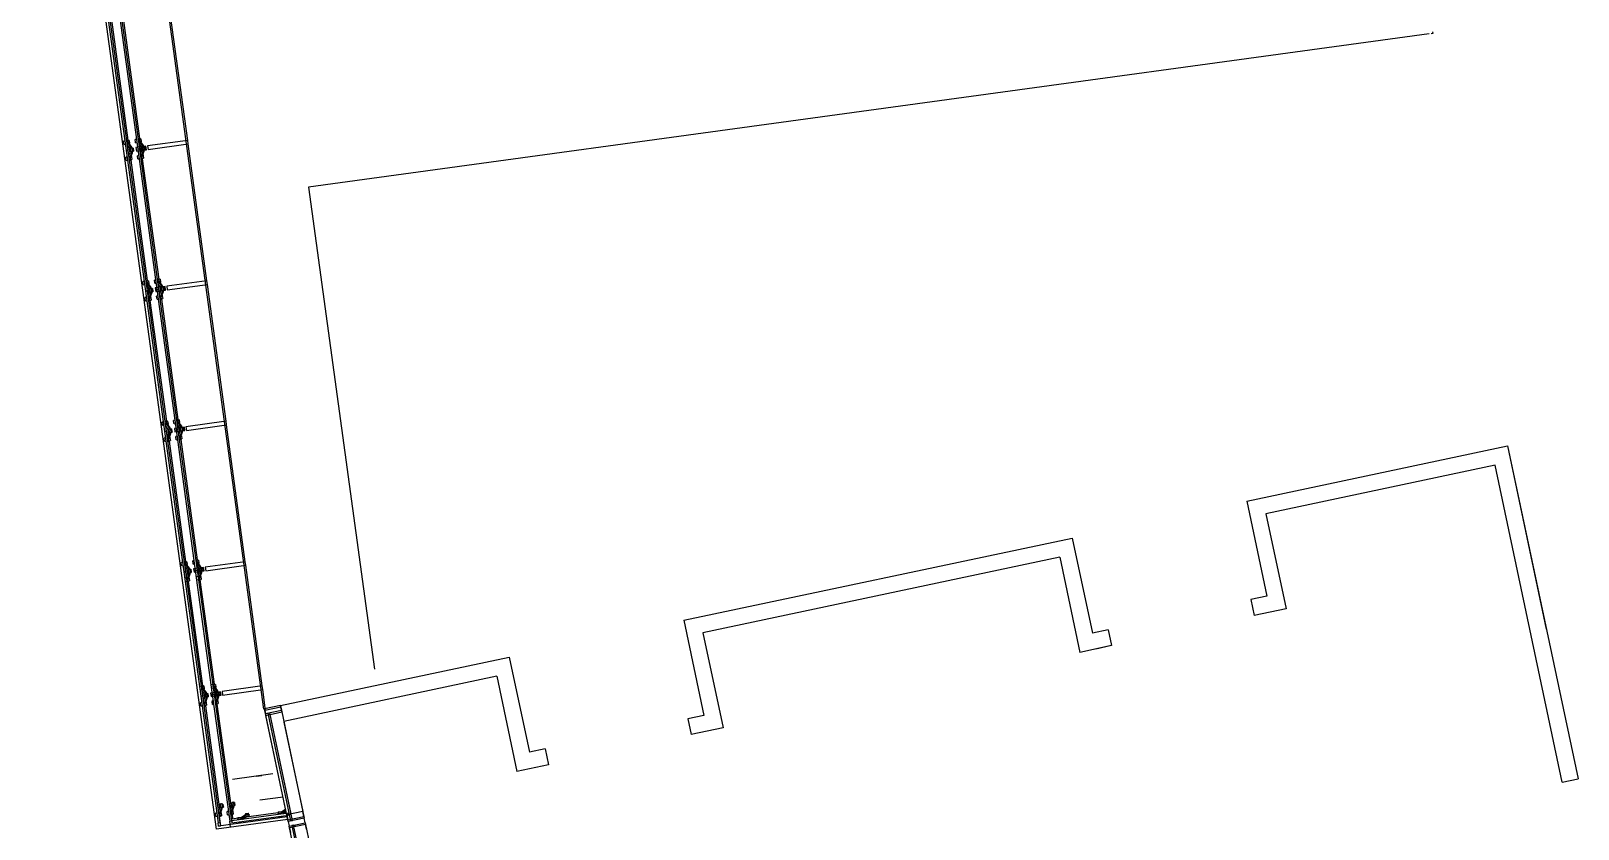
# Model space of a CAD drawing. Header units: millimetres. Extents: x 11680833 to 11851339, y -6212777 to -6078411.
# Drawn here: x 11680833 to 11699922, y -6111495 to -6101641 of the extents above; entities that cross this region are included whole.
import ezdxf

# ---------------------------------------------------------------- set-up
doc = ezdxf.new("R2010")
doc.units = ezdxf.units.MM
doc.header["$LTSCALE"] = 10
for name, color, linetype in [('A—\\M+5C3C5\\M+5B4B0', 135, 'Continuous'), ('A—\\M+5C7BD\\M+5CCE5', 7, 'Continuous'), ('E-RF-2F$0$A-GLAZ', 6, 'Continuous'), ('E2-RI-2F$0$A-GLAZ', 6, 'Continuous'), ('E2-RI-2F$0$A-GLAZ-CWMG', 3, 'Continuous')]:
    doc.layers.add(name, color=color, linetype=linetype)

msp = doc.modelspace()

# ---------------------------------------------------------------- linework, layer by layer
at = {"layer": 'A—\\M+5C3C5\\M+5B4B0'}
for p, q in [((11683122, -6111495), (11680833, -6094751)), ((11682767, -6102993), (11682536, -6101302)), ((11681771, -6101385), (11682008, -6103119)), ((11682033, -6103115), (11681796, -6101382)), ((11681827, -6101503), (11682030, -6102989)), ((11681913, -6101365), (11682150, -6103099)), ((11682176, -6103096), (11681939, -6101362)), ((11681970, -6101484), (11682173, -6102970)), ((11682210, -6103091), (11682167, -6103032)), ((11682033, -6103115), (11682008, -6103119)), ((11682008, -6103119), (11682033, -6103115)), ((11682008, -6103119), (11682245, -6104853)), ((11682270, -6104849), (11682033, -6103115)), ((11682042, -6103076), (11682052, -6103151)), ((11682176, -6103096), (11682150, -6103099)), ((11682150, -6103099), (11682176, -6103096)), ((11682150, -6103099), (11682387, -6104833)), ((11682413, -6104830), (11682176, -6103096)), ((11682185, -6103056), (11682195, -6103131)), ((11682207, -6103218), (11682410, -6104704)), ((11683004, -6104727), (11682773, -6103036)), ((11682064, -6103237), (11682267, -6104723)), ((11682270, -6104849), (11682245, -6104853)), ((11682245, -6104853), (11682482, -6106586)), ((11682507, -6106583), (11682270, -6104849)), ((11682279, -6104810), (11682289, -6104885)), ((11682413, -6104830), (11682387, -6104833)), ((11682387, -6104833), (11682413, -6104830)), ((11682387, -6104833), (11682624, -6106567)), ((11682650, -6106564), (11682413, -6104830)), ((11682422, -6104790), (11682432, -6104865)), ((11683241, -6106460), (11683010, -6104770)), ((11682301, -6104971), (11682504, -6106457)), ((11682444, -6104952), (11682647, -6106438)), ((11682507, -6106583), (11682482, -6106586)), ((11682482, -6106586), (11682507, -6106583)), ((11682482, -6106586), (11682719, -6108320)), ((11682744, -6108317), (11682507, -6106583)), ((11682516, -6106544), (11682526, -6106618)), ((11682650, -6106564), (11682624, -6106567)), ((11682624, -6106567), (11682650, -6106564)), ((11682624, -6106567), (11682861, -6108301)), ((11682887, -6108297), (11682650, -6106564)), ((11682659, -6106524), (11682669, -6106599)), ((11683478, -6108194), (11683247, -6106504)), ((11682538, -6106705), (11682741, -6108191)), ((11682681, -6106685), (11682884, -6108172)), ((11682744, -6108317), (11682719, -6108320)), ((11682719, -6108320), (11682744, -6108317)), ((11682719, -6108320), (11682928, -6109854)), ((11682954, -6109851), (11682744, -6108317)), ((11682753, -6108278), (11682763, -6108352)), ((11682887, -6108297), (11682861, -6108301)), ((11682861, -6108301), (11682887, -6108297)), ((11682861, -6108301), (11683071, -6109835)), ((11683096, -6109832), (11682887, -6108297)), ((11682896, -6108258), (11682906, -6108333)), ((11683688, -6109728), (11683484, -6108238)), ((11682775, -6108439), (11682951, -6109725)), ((11682918, -6108419), (11683094, -6109706)), ((11682928, -6109854), (11682954, -6109851)), ((11682954, -6109851), (11682928, -6109854)), ((11682928, -6109854), (11683142, -6111417)), ((11683167, -6111413), (11682954, -6109851)), ((11682963, -6109812), (11682973, -6109886)), ((11683071, -6109835), (11683096, -6109832)), ((11683096, -6109832), (11683071, -6109835)), ((11683071, -6109835), (11683285, -6111397)), ((11683310, -6111394), (11683096, -6109832)), ((11683106, -6109792), (11683116, -6109867)), ((11683729, -6110030), (11683694, -6109772)), ((11682985, -6109973), (11683160, -6111250)), ((11683128, -6109953), (11683302, -6111231)), ((11684007, -6111401), (11683715, -6110011)), ((11683986, -6111301), (11683732, -6110091)), ((11683757, -6110064), (11684037, -6111394)), ((11683786, -6110079), (11683761, -6110084)), ((11683761, -6110084), (11684020, -6111314)), ((11684062, -6111389), (11683782, -6110059)), ((11684045, -6111309), (11683786, -6110079)), ((11683911, -6109970), (11684203, -6111359)), ((11683954, -6110176), (11684186, -6111279)), ((11684002, -6111375), (11683122, -6111495)), ((11683142, -6111417), (11683167, -6111413)), ((11683148, -6111461), (11683142, -6111417)), ((11683996, -6111345), (11683148, -6111461)), ((11683157, -6111339), (11683173, -6111457)), ((11683285, -6111397), (11683310, -6111394)), ((11683295, -6111471), (11683285, -6111397)), ((11684007, -6111298), (11683310, -6111394)), ((11683310, -6111394), (11683313, -6111419)), ((11683313, -6111419), (11684010, -6111324)), ((11683314, -6111317), (11683321, -6111367)), ((11683321, -6111367), (11683386, -6111358)), ((11683487, -6111344), (11683884, -6111290)), ((11683979, -6111264), (11683940, -6111292)), ((11683943, -6111307), (11683982, -6111278)), ((11683976, -6111252), (11683965, -6111254)), ((11683976, -6111252), (11683965, -6111254)), ((11683975, -6111252), (11683976, -6111256)), ((11683975, -6111252), (11683976, -6111256)), ((11684186, -6111279), (11683990, -6111321)), ((11683990, -6111321), (11684003, -6111379)), ((11684003, -6111379), (11684199, -6111338)), ((11684010, -6111324), (11684007, -6111298)), ((11684020, -6111314), (11684045, -6111309)), ((11684037, -6111394), (11684062, -6111389)), ((11684199, -6111338), (11684186, -6111279)), ((11684215, -6111418), (11684566, -6113084)), ((11683148, -6111461), (11683173, -6111457)), ((11684370, -6113125), (11684020, -6111459)), ((11684022, -6111473), (11684024, -6111478)), ((11684022, -6111473), (11684024, -6111478)), ((11684219, -6111437), (11684024, -6111478)), ((11684024, -6111478), (11684036, -6111537)), ((11684074, -6111448), (11684050, -6111453)), ((11684050, -6111453), (11684400, -6113119)), ((11684425, -6113114), (11684074, -6111448)), ((11684097, -6111462), (11684082, -6111464)), ((11684097, -6111462), (11684082, -6111464)), ((11684232, -6111495), (11684219, -6111437))]:
    msp.add_line(p, q, dxfattribs=at)
at = {"layer": 'A—\\M+5C3C5\\M+5B4B0', "extrusion": (0, 0, -1)}
for p, q in [((11683715, -6110011), (11683727, -6110070)), ((11683915, -6109991), (11683719, -6110032)), ((11683719, -6110032), (11683732, -6110091)), ((11683727, -6110070), (11683923, -6110029)), ((11683732, -6110091), (11683927, -6110049)), ((11683923, -6110029), (11683911, -6109970)), ((11683927, -6110049), (11683915, -6109991)), ((11684203, -6111359), (11684007, -6111401)), ((11684007, -6111401), (11684020, -6111459)), ((11684020, -6111459), (11684215, -6111418)), ((11684215, -6111418), (11684203, -6111359))]:
    msp.add_line(p, q, dxfattribs=at)
at = {"layer": 'A—\\M+5C3C5\\M+5B4B0', "color": 8}
for p, q in [((11683816, -6110815, 0), (11683321, -6110882, 0)), ((11683618, -6110842, 0), (11683683, -6110833, 0)), ((11683944, -6111100, 0), (11683659, -6111139, 0))]:
    msp.add_line(p, q, dxfattribs=at)
at = {"layer": 'A—\\M+5C7BD\\M+5CCE5'}
for p, q in [((11695833, -6107446), (11699052, -6106765)), ((11699052, -6106765), (11699922, -6110874)), ((11698898, -6107002), (11696070, -6107601)), ((11699726, -6110915), (11698898, -6107002)), ((11695833, -6107446), (11696081, -6108620)), ((11696070, -6107601), (11696319, -6108775)), ((11688887, -6108917), (11693681, -6107902)), ((11693681, -6107902), (11693929, -6109076)), ((11693681, -6107902), (11693929, -6109076)), ((11693526, -6108139), (11689124, -6109071)), ((11693526, -6108139), (11693775, -6109313)), ((11696081, -6108620), (11695886, -6108662)), ((11695886, -6108662), (11695927, -6108857)), ((11688887, -6108917), (11689135, -6110091)), ((11696319, -6108775), (11695927, -6108857)), ((11689124, -6109071), (11689373, -6110245)), ((11694125, -6109035), (11693929, -6109076)), ((11694125, -6109035), (11694166, -6109230)), ((11694166, -6109230), (11693775, -6109313)), ((11694166, -6109230), (11693971, -6109272)), ((11683911, -6109970), (11686735, -6109372)), ((11686735, -6109372), (11686983, -6110546)), ((11686580, -6109609), (11683952, -6110166)), ((11686580, -6109609), (11686829, -6110783)), ((11689135, -6110091), (11688940, -6110132)), ((11688940, -6110132), (11688981, -6110328)), ((11689373, -6110245), (11688981, -6110328)), ((11687179, -6110505), (11686983, -6110546)), ((11687179, -6110505), (11687220, -6110701)), ((11687220, -6110701), (11686829, -6110783)), ((11699726, -6110915), (11699922, -6110874))]:
    msp.add_line(p, q, dxfattribs=at)
at = {"layer": 'E-RF-2F$0$A-GLAZ', "color": 8}
for p, q in [((11682134, -6102980), (11682119, -6102982)), ((11682134, -6102980), (11682119, -6102982)), ((11682124, -6103016), (11682119, -6102982)), ((11682124, -6103016), (11682119, -6102982)), ((11682125, -6103022), (11682124, -6103016)), ((11682125, -6103022), (11682124, -6103016)), ((11682125, -6103022), (11682140, -6103020)), ((11682125, -6103022), (11682140, -6103020)), ((11682174, -6102970), (11682159, -6102972)), ((11682174, -6102970), (11682159, -6102972)), ((11682189, -6102973), (11682159, -6102977)), ((11682189, -6102973), (11682159, -6102977)), ((11682162, -6102997), (11682205, -6103056)), ((11682162, -6102997), (11682205, -6103056)), ((11682165, -6103017), (11682167, -6103016)), ((11682165, -6103017), (11682167, -6103016)), ((11682210, -6103091), (11682167, -6103032)), ((11682174, -6102970), (11682175, -6102977)), ((11682174, -6102970), (11682175, -6102977)), ((11682177, -6102995), (11682175, -6102977)), ((11682177, -6102995), (11682175, -6102977)), ((11682220, -6103054), (11682177, -6102995)), ((11682220, -6103054), (11682177, -6102995)), ((11682189, -6102973), (11682194, -6103007)), ((11682189, -6102973), (11682194, -6103007)), ((11682190, -6103013), (11682195, -6103012)), ((11682190, -6103013), (11682195, -6103012)), ((11682194, -6103007), (11682195, -6103012)), ((11682194, -6103007), (11682195, -6103012)), ((11682161, -6103178), (11682146, -6103181)), ((11682161, -6103178), (11682146, -6103181)), ((11682147, -6103186), (11682146, -6103181)), ((11682147, -6103186), (11682146, -6103181)), ((11682152, -6103220), (11682147, -6103186)), ((11682152, -6103220), (11682147, -6103186)), ((11682152, -6103220), (11682167, -6103218)), ((11682152, -6103220), (11682167, -6103218)), ((11682184, -6103160), (11682210, -6103091)), ((11682184, -6103160), (11682210, -6103091)), ((11682188, -6103175), (11682186, -6103175)), ((11682188, -6103175), (11682186, -6103175)), ((11682215, -6103126), (11682189, -6103195)), ((11682215, -6103126), (11682189, -6103195)), ((11682192, -6103215), (11682222, -6103211)), ((11682192, -6103215), (11682222, -6103211)), ((11682193, -6103220), (11682207, -6103218)), ((11682193, -6103220), (11682207, -6103218)), ((11682204, -6103193), (11682230, -6103124)), ((11682204, -6103193), (11682230, -6103124)), ((11682207, -6103210), (11682204, -6103193)), ((11682207, -6103210), (11682204, -6103193)), ((11682205, -6103056), (11682208, -6103074)), ((11682205, -6103056), (11682208, -6103074)), ((11682222, -6103064), (11682207, -6103066)), ((11682222, -6103064), (11682207, -6103066)), ((11682207, -6103210), (11682207, -6103218)), ((11682207, -6103210), (11682207, -6103218)), ((11682213, -6103109), (11682208, -6103074)), ((11682213, -6103109), (11682208, -6103074)), ((11682213, -6103109), (11682208, -6103074)), ((11682213, -6103109), (11682208, -6103074)), ((11682216, -6103171), (11682212, -6103172)), ((11682216, -6103171), (11682212, -6103172)), ((11682213, -6103109), (11682215, -6103126)), ((11682213, -6103109), (11682215, -6103126)), ((11682214, -6103116), (11682229, -6103114)), ((11682214, -6103116), (11682229, -6103114)), ((11682216, -6103171), (11682217, -6103177)), ((11682216, -6103171), (11682217, -6103177)), ((11682217, -6103177), (11682222, -6103211)), ((11682217, -6103177), (11682222, -6103211)), ((11682223, -6103072), (11682220, -6103054)), ((11682223, -6103072), (11682220, -6103054)), ((11682237, -6103067), (11682222, -6103069)), ((11682237, -6103067), (11682222, -6103069)), ((11682237, -6103067), (11682222, -6103069)), ((11682237, -6103067), (11682222, -6103069)), ((11682223, -6103072), (11682228, -6103107)), ((11682223, -6103072), (11682228, -6103107)), ((11682223, -6103072), (11682228, -6103107)), ((11682223, -6103072), (11682228, -6103107)), ((11682228, -6103109), (11682243, -6103107)), ((11682230, -6103124), (11682228, -6103107)), ((11682228, -6103109), (11682243, -6103107)), ((11682228, -6103109), (11682243, -6103107)), ((11682230, -6103124), (11682228, -6103107)), ((11682228, -6103109), (11682243, -6103107)), ((11682237, -6103067), (11682238, -6103073)), ((11682237, -6103067), (11682242, -6103101)), ((11682237, -6103067), (11682238, -6103073)), ((11682237, -6103067), (11682242, -6103101)), ((11682238, -6103073), (11682243, -6103107)), ((11682238, -6103073), (11682243, -6103107)), ((11682242, -6103101), (11682243, -6103107)), ((11682242, -6103101), (11682243, -6103107)), ((11682371, -6104714), (11682356, -6104716)), ((11682371, -6104714), (11682356, -6104716)), ((11682361, -6104750), (11682356, -6104716)), ((11682361, -6104750), (11682356, -6104716)), ((11682362, -6104756), (11682361, -6104750)), ((11682362, -6104756), (11682361, -6104750)), ((11682411, -6104704), (11682396, -6104706)), ((11682411, -6104704), (11682396, -6104706)), ((11682426, -6104707), (11682396, -6104711)), ((11682426, -6104707), (11682396, -6104711)), ((11682399, -6104731), (11682442, -6104790)), ((11682399, -6104731), (11682442, -6104790)), ((11682402, -6104750), (11682404, -6104750)), ((11682402, -6104750), (11682404, -6104750)), ((11682411, -6104704), (11682412, -6104711)), ((11682411, -6104704), (11682412, -6104711)), ((11682414, -6104729), (11682412, -6104711)), ((11682414, -6104729), (11682412, -6104711)), ((11682457, -6104788), (11682414, -6104729)), ((11682457, -6104788), (11682414, -6104729)), ((11682426, -6104707), (11682431, -6104741)), ((11682426, -6104707), (11682431, -6104741)), ((11682427, -6104747), (11682432, -6104746)), ((11682427, -6104747), (11682432, -6104746)), ((11682431, -6104741), (11682432, -6104746)), ((11682431, -6104741), (11682432, -6104746)), ((11682362, -6104756), (11682377, -6104754)), ((11682362, -6104756), (11682377, -6104754)), ((11682489, -6104797, 0), (11682366, -6104814, 0)), ((11682366, -6104814, 0), (11682372, -6104857, 0)), ((11682372, -6104857, 0), (11682495, -6104841, 0)), ((11682398, -6104912), (11682383, -6104914)), ((11682398, -6104912), (11682383, -6104914)), ((11682384, -6104920), (11682383, -6104914)), ((11682384, -6104920), (11682383, -6104914)), ((11682389, -6104954), (11682384, -6104920)), ((11682389, -6104954), (11682384, -6104920)), ((11682447, -6104825), (11682404, -6104766)), ((11682447, -6104825), (11682404, -6104766)), ((11682421, -6104894), (11682447, -6104825)), ((11682421, -6104894), (11682447, -6104825)), ((11682425, -6104909), (11682423, -6104909)), ((11682425, -6104909), (11682423, -6104909)), ((11682452, -6104860), (11682426, -6104929)), ((11682452, -6104860), (11682426, -6104929)), ((11682429, -6104949), (11682459, -6104944)), ((11682429, -6104949), (11682459, -6104944)), ((11682441, -6104927), (11682467, -6104858)), ((11682441, -6104927), (11682467, -6104858)), ((11682444, -6104944), (11682441, -6104927)), ((11682444, -6104944), (11682441, -6104927)), ((11682442, -6104790), (11682445, -6104807)), ((11682442, -6104790), (11682445, -6104807)), ((11682459, -6104798), (11682444, -6104800)), ((11682459, -6104798), (11682444, -6104800)), ((11682444, -6104944), (11682444, -6104951)), ((11682444, -6104944), (11682444, -6104951)), ((11682450, -6104842), (11682445, -6104807)), ((11682450, -6104842), (11682445, -6104807)), ((11682450, -6104842), (11682445, -6104807)), ((11682450, -6104842), (11682445, -6104807)), ((11682453, -6104905), (11682449, -6104905)), ((11682453, -6104905), (11682449, -6104905)), ((11682450, -6104842), (11682452, -6104860)), ((11682450, -6104842), (11682452, -6104860)), ((11682451, -6104850), (11682466, -6104848)), ((11682451, -6104850), (11682466, -6104848)), ((11682453, -6104905), (11682454, -6104911)), ((11682453, -6104905), (11682454, -6104911)), ((11682454, -6104911), (11682459, -6104944)), ((11682454, -6104911), (11682459, -6104944)), ((11682460, -6104805), (11682457, -6104788)), ((11682460, -6104805), (11682457, -6104788)), ((11682474, -6104801), (11682459, -6104803)), ((11682474, -6104801), (11682459, -6104803)), ((11682474, -6104801), (11682459, -6104803)), ((11682474, -6104801), (11682459, -6104803)), ((11682460, -6104805), (11682465, -6104840)), ((11682460, -6104805), (11682465, -6104840)), ((11682460, -6104805), (11682465, -6104840)), ((11682460, -6104805), (11682465, -6104840)), ((11682467, -6104858), (11682465, -6104840)), ((11682467, -6104858), (11682465, -6104840)), ((11682465, -6104843), (11682480, -6104841)), ((11682465, -6104843), (11682480, -6104841)), ((11682465, -6104843), (11682480, -6104841)), ((11682465, -6104843), (11682480, -6104841)), ((11682474, -6104801), (11682475, -6104807)), ((11682474, -6104801), (11682479, -6104835)), ((11682474, -6104801), (11682475, -6104807)), ((11682474, -6104801), (11682479, -6104835)), ((11682475, -6104807), (11682480, -6104841)), ((11682475, -6104807), (11682480, -6104841)), ((11682479, -6104835), (11682480, -6104841)), ((11682479, -6104835), (11682480, -6104841)), ((11682495, -6104841, 0), (11682489, -6104797, 0)), ((11682389, -6104954), (11682404, -6104952)), ((11682389, -6104954), (11682404, -6104952)), ((11682430, -6104954), (11682444, -6104951)), ((11682430, -6104954), (11682444, -6104951)), ((11682608, -6106448), (11682593, -6106450)), ((11682608, -6106448), (11682593, -6106450)), ((11682598, -6106484), (11682593, -6106450)), ((11682598, -6106484), (11682593, -6106450)), ((11682648, -6106438), (11682633, -6106440)), ((11682648, -6106438), (11682633, -6106440)), ((11682663, -6106441), (11682633, -6106445)), ((11682663, -6106441), (11682633, -6106445)), ((11682636, -6106464), (11682679, -6106524)), ((11682636, -6106464), (11682679, -6106524)), ((11682648, -6106438), (11682649, -6106445)), ((11682648, -6106438), (11682649, -6106445)), ((11682651, -6106462), (11682649, -6106445)), ((11682651, -6106462), (11682649, -6106445)), ((11682694, -6106522), (11682651, -6106462)), ((11682694, -6106522), (11682651, -6106462)), ((11682663, -6106441), (11682668, -6106474)), ((11682663, -6106441), (11682668, -6106474)), ((11682599, -6106490), (11682598, -6106484)), ((11682599, -6106490), (11682598, -6106484)), ((11682599, -6106490), (11682614, -6106488)), ((11682599, -6106490), (11682614, -6106488)), ((11682635, -6106646), (11682620, -6106648)), ((11682635, -6106646), (11682620, -6106648)), ((11682621, -6106654), (11682620, -6106648)), ((11682621, -6106654), (11682620, -6106648)), ((11682626, -6106688), (11682621, -6106654)), ((11682626, -6106688), (11682621, -6106654)), ((11682639, -6106484), (11682641, -6106484)), ((11682639, -6106484), (11682641, -6106484)), ((11682684, -6106559), (11682641, -6106499)), ((11682684, -6106559), (11682641, -6106499)), ((11682658, -6106628), (11682684, -6106559)), ((11682658, -6106628), (11682684, -6106559)), ((11682662, -6106643), (11682660, -6106643)), ((11682662, -6106643), (11682660, -6106643)), ((11682689, -6106594), (11682663, -6106663)), ((11682689, -6106594), (11682663, -6106663)), ((11682664, -6106481), (11682669, -6106480)), ((11682664, -6106481), (11682669, -6106480)), ((11682668, -6106474), (11682669, -6106480)), ((11682668, -6106474), (11682669, -6106480)), ((11682678, -6106661), (11682704, -6106592)), ((11682678, -6106661), (11682704, -6106592)), ((11682681, -6106678), (11682678, -6106661)), ((11682681, -6106678), (11682678, -6106661)), ((11682679, -6106524), (11682682, -6106541)), ((11682679, -6106524), (11682682, -6106541)), ((11682696, -6106532), (11682681, -6106534)), ((11682696, -6106532), (11682681, -6106534)), ((11682687, -6106576), (11682682, -6106541)), ((11682687, -6106576), (11682682, -6106541)), ((11682687, -6106576), (11682682, -6106541)), ((11682687, -6106576), (11682682, -6106541)), ((11682690, -6106639), (11682686, -6106639)), ((11682690, -6106639), (11682686, -6106639)), ((11682687, -6106576), (11682689, -6106594)), ((11682687, -6106576), (11682689, -6106594)), ((11682688, -6106584), (11682703, -6106582)), ((11682688, -6106584), (11682703, -6106582)), ((11682690, -6106639), (11682691, -6106645)), ((11682690, -6106639), (11682691, -6106645)), ((11682691, -6106645), (11682696, -6106678)), ((11682691, -6106645), (11682696, -6106678)), ((11682697, -6106539), (11682694, -6106522)), ((11682697, -6106539), (11682694, -6106522)), ((11682711, -6106535), (11682696, -6106537)), ((11682711, -6106535), (11682696, -6106537)), ((11682711, -6106535), (11682696, -6106537)), ((11682711, -6106535), (11682696, -6106537)), ((11682697, -6106539), (11682702, -6106574)), ((11682697, -6106539), (11682702, -6106574)), ((11682697, -6106539), (11682702, -6106574)), ((11682697, -6106539), (11682702, -6106574)), ((11682704, -6106592), (11682702, -6106574)), ((11682704, -6106592), (11682702, -6106574)), ((11682702, -6106577), (11682717, -6106575)), ((11682702, -6106577), (11682717, -6106575)), ((11682702, -6106577), (11682717, -6106575)), ((11682702, -6106577), (11682717, -6106575)), ((11682711, -6106535), (11682712, -6106541)), ((11682711, -6106535), (11682716, -6106569)), ((11682711, -6106535), (11682712, -6106541)), ((11682711, -6106535), (11682716, -6106569)), ((11682712, -6106541), (11682717, -6106575)), ((11682712, -6106541), (11682717, -6106575)), ((11682716, -6106569), (11682717, -6106575)), ((11682716, -6106569), (11682717, -6106575)), ((11682626, -6106688), (11682641, -6106686)), ((11682626, -6106688), (11682641, -6106686)), ((11682666, -6106682), (11682696, -6106678)), ((11682666, -6106682), (11682696, -6106678)), ((11682667, -6106687), (11682681, -6106685)), ((11682667, -6106687), (11682681, -6106685)), ((11682681, -6106678), (11682681, -6106685)), ((11682681, -6106678), (11682681, -6106685)), ((11682845, -6108182), (11682830, -6108184)), ((11682835, -6108218), (11682830, -6108184)), ((11682885, -6108172), (11682870, -6108174)), ((11682900, -6108174), (11682870, -6108179)), ((11682885, -6108172), (11682886, -6108179)), ((11682888, -6108196), (11682886, -6108179)), ((11682900, -6108174), (11682905, -6108208)), ((11682836, -6108224), (11682835, -6108218)), ((11682836, -6108224), (11682851, -6108222)), ((11682963, -6108265, 0), (11682840, -6108282, 0)), ((11682840, -6108282, 0), (11682846, -6108325, 0)), ((11682846, -6108325, 0), (11682969, -6108308, 0)), ((11682873, -6108198), (11682916, -6108258)), ((11682876, -6108218), (11682878, -6108218)), ((11682921, -6108293), (11682878, -6108233)), ((11682899, -6108376), (11682879, -6108379)), ((11682931, -6108256), (11682888, -6108196)), ((11682895, -6108361), (11682921, -6108293)), ((11682900, -6108397), (11682895, -6108361)), ((11682926, -6108328), (11682900, -6108397)), ((11682901, -6108215), (11682906, -6108214)), ((11682905, -6108208), (11682906, -6108214)), ((11682915, -6108394), (11682941, -6108326)), ((11682916, -6108258), (11682919, -6108275)), ((11682933, -6108266), (11682918, -6108268)), ((11682924, -6108310), (11682919, -6108275)), ((11682924, -6108310), (11682919, -6108275)), ((11682927, -6108373), (11682923, -6108373)), ((11682924, -6108310), (11682926, -6108328)), ((11682925, -6108317), (11682940, -6108315)), ((11682927, -6108373), (11682928, -6108378)), ((11682928, -6108378), (11682933, -6108412)), ((11682934, -6108273), (11682931, -6108256)), ((11682948, -6108269), (11682933, -6108271)), ((11682948, -6108269), (11682933, -6108271)), ((11682934, -6108273), (11682939, -6108308)), ((11682934, -6108273), (11682939, -6108308)), ((11682939, -6108310), (11682954, -6108308)), ((11682941, -6108326), (11682939, -6108308)), ((11682939, -6108310), (11682954, -6108308)), ((11682948, -6108269), (11682949, -6108275)), ((11682948, -6108269), (11682953, -6108303)), ((11682949, -6108275), (11682954, -6108308)), ((11682953, -6108303), (11682954, -6108308)), ((11682969, -6108308, 0), (11682963, -6108265, 0)), ((11682884, -6108419), (11682933, -6108412)), ((11682900, -6108397), (11682903, -6108414)), ((11682904, -6108421), (11682903, -6108414)), ((11682904, -6108421), (11682918, -6108419)), ((11682917, -6108412), (11682915, -6108394)), ((11682917, -6108412), (11682918, -6108419)), ((11683110, -6109709), (11683061, -6109715)), ((11683094, -6109706), (11683079, -6109708)), ((11683080, -6109715), (11683079, -6109708)), ((11683080, -6109715), (11683083, -6109732)), ((11683094, -6109706), (11683095, -6109713)), ((11683098, -6109730), (11683095, -6109713)), ((11683110, -6109709), (11683114, -6109742)), ((11682940, -6109752), (11682983, -6109811)), ((11682988, -6109846), (11682945, -6109787)), ((11682998, -6109809), (11682955, -6109750)), ((11682962, -6109915), (11682988, -6109846)), ((11682993, -6109881), (11682967, -6109950)), ((11682982, -6109948), (11683008, -6109879)), ((11682983, -6109811), (11682986, -6109829)), ((11683000, -6109820), (11682985, -6109822)), ((11682991, -6109864), (11682986, -6109829)), ((11682991, -6109864), (11682986, -6109829)), ((11682991, -6109864), (11682993, -6109881)), ((11682992, -6109871), (11683006, -6109869)), ((11683001, -6109827), (11682998, -6109809)), ((11683015, -6109822), (11683000, -6109824)), ((11683015, -6109822), (11683000, -6109824)), ((11683001, -6109827), (11683005, -6109862)), ((11683001, -6109827), (11683005, -6109862)), ((11683008, -6109879), (11683005, -6109862)), ((11683006, -6109864), (11683021, -6109862)), ((11683006, -6109864), (11683021, -6109862)), ((11683015, -6109822), (11683016, -6109828)), ((11683015, -6109822), (11683020, -6109856)), ((11683016, -6109828), (11683021, -6109862)), ((11683020, -6109856), (11683021, -6109862)), ((11683067, -6109755), (11683087, -6109752)), ((11683083, -6109732), (11683126, -6109792)), ((11683088, -6109767), (11683083, -6109732)), ((11683131, -6109827), (11683088, -6109767)), ((11683141, -6109790), (11683098, -6109730)), ((11683105, -6109896), (11683131, -6109827)), ((11683136, -6109862), (11683110, -6109931)), ((11683111, -6109749), (11683115, -6109748)), ((11683114, -6109742), (11683115, -6109748)), ((11683125, -6109929), (11683151, -6109860)), ((11683126, -6109792), (11683129, -6109809)), ((11683142, -6109800), (11683128, -6109802)), ((11683133, -6109844), (11683129, -6109809)), ((11683133, -6109844), (11683129, -6109809)), ((11683133, -6109844), (11683136, -6109862)), ((11683137, -6109907), (11683133, -6109907)), ((11683134, -6109852), (11683149, -6109850)), ((11683137, -6109907), (11683138, -6109913)), ((11683143, -6109807), (11683141, -6109790)), ((11683158, -6109803), (11683143, -6109805)), ((11683158, -6109803), (11683143, -6109805)), ((11683143, -6109807), (11683148, -6109842)), ((11683143, -6109807), (11683148, -6109842)), ((11683151, -6109860), (11683148, -6109842)), ((11683149, -6109845), (11683163, -6109843)), ((11683149, -6109845), (11683163, -6109843)), ((11683158, -6109803), (11683159, -6109809)), ((11683158, -6109803), (11683163, -6109837)), ((11683159, -6109809), (11683163, -6109843)), ((11683163, -6109837), (11683163, -6109843)), ((11683082, -6109914), (11683067, -6109916)), ((11683068, -6109922), (11683067, -6109916)), ((11683073, -6109956), (11683068, -6109922)), ((11683073, -6109956), (11683087, -6109954)), ((11683109, -6109911), (11683107, -6109911)), ((11683113, -6109950), (11683142, -6109946)), ((11683113, -6109955), (11683128, -6109953)), ((11683127, -6109946), (11683125, -6109929)), ((11683127, -6109946), (11683128, -6109953)), ((11683138, -6109913), (11683142, -6109946)), ((11683291, -6111259), (11683317, -6111191)), ((11683322, -6111226), (11683296, -6111294)), ((11683311, -6111292), (11683337, -6111224)), ((11683329, -6111164), (11683314, -6111166)), ((11683315, -6111173), (11683314, -6111166)), ((11683320, -6111208), (11683315, -6111173)), ((11683320, -6111208), (11683322, -6111226)), ((11683329, -6111164), (11683330, -6111171)), ((11683344, -6111167), (11683330, -6111169)), ((11683330, -6111171), (11683335, -6111206)), ((11683335, -6111208), (11683350, -6111206)), ((11683337, -6111224), (11683335, -6111206)), ((11683344, -6111167), (11683345, -6111173)), ((11683345, -6111173), (11683350, -6111206)), ((11683268, -6111278), (11683254, -6111280)), ((11683254, -6111286), (11683254, -6111280)), ((11683259, -6111320), (11683254, -6111286)), ((11683259, -6111320), (11683274, -6111318)), ((11683295, -6111274), (11683294, -6111275)), ((11683299, -6111314), (11683329, -6111310)), ((11683300, -6111319), (11683315, -6111317)), ((11683314, -6111310), (11683311, -6111292)), ((11683314, -6111310), (11683315, -6111317)), ((11683323, -6111271), (11683319, -6111271)), ((11683323, -6111271), (11683324, -6111276)), ((11683324, -6111276), (11683329, -6111310)), ((11683382, -6111368), (11683389, -6111367)), ((11683382, -6111368), (11683384, -6111383)), ((11683385, -6111353), (11683391, -6111352)), ((11683385, -6111353), (11683389, -6111383)), ((11683389, -6111367), (11683424, -6111363)), ((11683391, -6111352), (11683425, -6111348)), ((11683393, -6111408), (11683395, -6111423)), ((11683400, -6111422), (11683395, -6111423)), ((11683434, -6111417), (11683400, -6111422)), ((11683442, -6111360), (11683424, -6111363)), ((11683425, -6111352), (11683466, -6111322)), ((11683429, -6111377), (11683425, -6111348)), ((11683434, -6111417), (11683432, -6111402)), ((11683501, -6111317), (11683442, -6111360)), ((11683444, -6111375), (11683503, -6111332)), ((11683501, -6111317), (11683466, -6111322)), ((11683484, -6111319), (11683466, -6111322)), ((11683479, -6111305), (11683513, -6111300)), ((11683479, -6111305), (11683485, -6111304)), ((11683479, -6111305), (11683481, -6111320)), ((11683479, -6111305), (11683481, -6111320)), ((11683485, -6111304), (11683519, -6111299)), ((11683519, -6111315), (11683501, -6111317)), ((11683503, -6111332), (11683521, -6111329)), ((11683513, -6111300), (11683519, -6111299)), ((11683521, -6111314), (11683519, -6111299)), ((11683521, -6111314), (11683519, -6111299)), ((11683519, -6111315), (11683526, -6111314)), ((11683519, -6111315), (11683526, -6111314)), ((11683528, -6111328), (11683521, -6111329)), ((11683528, -6111328), (11683521, -6111329)), ((11683528, -6111328), (11683526, -6111314)), ((11683528, -6111328), (11683526, -6111314)), ((11683881, -6111300), (11683888, -6111299)), ((11683881, -6111300), (11683883, -6111315)), ((11683884, -6111285), (11683889, -6111284)), ((11683884, -6111285), (11683888, -6111315)), ((11683888, -6111299), (11683923, -6111295)), ((11683889, -6111284), (11683923, -6111279)), ((11683891, -6111340), (11683893, -6111355)), ((11683899, -6111354), (11683893, -6111355)), ((11683933, -6111349), (11683899, -6111354)), ((11683927, -6111309), (11683923, -6111279)), ((11683940, -6111292), (11683923, -6111295)), ((11683924, -6111284), (11683965, -6111254)), ((11683933, -6111349), (11683931, -6111334))]:
    msp.add_line(p, q, dxfattribs=at)
at = {"layer": 'E-RF-2F$0$A-GLAZ', "color": 8, "extrusion": (0, 0, -1)}
for p, q in [((11682767, -6102993), (11682272, -6103060)), ((11682773, -6103036), (11682767, -6102993)), ((11682252, -6103063, 0), (11682129, -6103080)), ((11682129, -6103080), (11682135, -6103124)), ((11682135, -6103124), (11682258, -6103107, 0)), ((11682258, -6103107, 0), (11682252, -6103063, 0)), ((11682272, -6103060), (11682278, -6103104)), ((11682278, -6103104), (11682773, -6103036)), ((11683004, -6104727), (11682509, -6104794)), ((11683010, -6104770), (11683004, -6104727)), ((11682509, -6104794), (11682515, -6104838)), ((11682515, -6104838), (11683010, -6104770)), ((11683241, -6106460), (11682746, -6106528)), ((11683247, -6106504), (11683241, -6106460)), ((11682726, -6106531, 0), (11682603, -6106548)), ((11682603, -6106548), (11682609, -6106591)), ((11682609, -6106591), (11682732, -6106575, 0)), ((11682732, -6106575, 0), (11682726, -6106531, 0)), ((11682746, -6106528), (11682752, -6106572)), ((11682752, -6106572), (11683247, -6106504)), ((11683478, -6108194), (11682983, -6108262)), ((11682983, -6108262), (11682989, -6108306)), ((11682989, -6108306), (11683484, -6108238)), ((11683484, -6108238), (11683478, -6108194)), ((11683173, -6109799, 0), (11683050, -6109816)), ((11683050, -6109816), (11683056, -6109859)), ((11683056, -6109859), (11683179, -6109842, 0)), ((11683179, -6109842, 0), (11683173, -6109799, 0)), ((11683688, -6109728), (11683192, -6109796)), ((11683192, -6109796), (11683198, -6109840)), ((11683198, -6109840), (11683694, -6109772)), ((11683694, -6109772), (11683688, -6109728))]:
    msp.add_line(p, q, dxfattribs=at)
at = {"layer": 'E2-RI-2F$0$A-GLAZ', "color": 8}
for p, q in [((11683707, -6110013, 0), (11681712, -6095418, 0)), ((11698086, -6101678), (11684259, -6103568)), ((11698086, -6101678), (11684259, -6103568)), ((11698130, -6101672), (11698111, -6101675)), ((11698130, -6101672), (11698111, -6101675)), ((11698127, -6101653), (11698130, -6101672)), ((11698127, -6101653), (11698130, -6101672)), ((11681991, -6103000), (11681977, -6103002)), ((11681991, -6103000), (11681977, -6103002)), ((11681981, -6103036), (11681977, -6103002)), ((11681981, -6103036), (11681977, -6103002)), ((11682031, -6102989), (11682016, -6102991)), ((11682031, -6102989), (11682016, -6102992)), ((11682046, -6102992), (11682017, -6102996)), ((11682046, -6102992), (11682017, -6102996)), ((11682019, -6103016), (11682063, -6103076)), ((11682019, -6103016), (11682063, -6103076)), ((11682031, -6102989), (11682032, -6102997)), ((11682031, -6102989), (11682032, -6102997)), ((11682034, -6103014), (11682032, -6102997)), ((11682034, -6103014), (11682032, -6102997)), ((11682078, -6103074), (11682034, -6103014)), ((11682078, -6103074), (11682034, -6103014)), ((11682046, -6102992), (11682051, -6103026)), ((11682046, -6102992), (11682051, -6103026)), ((11682048, -6103033), (11682052, -6103032)), ((11682048, -6103033), (11682052, -6103032)), ((11682051, -6103026), (11682052, -6103032)), ((11682051, -6103026), (11682052, -6103032)), ((11681982, -6103042), (11681981, -6103036)), ((11681982, -6103042), (11681981, -6103036)), ((11681982, -6103042), (11681997, -6103039)), ((11681982, -6103042), (11681997, -6103040)), ((11682018, -6103198), (11682004, -6103200)), ((11682019, -6103198), (11682004, -6103200)), ((11682004, -6103206), (11682004, -6103200)), ((11682004, -6103206), (11682004, -6103200)), ((11682009, -6103240), (11682004, -6103206)), ((11682009, -6103240), (11682004, -6103206)), ((11682022, -6103036), (11682024, -6103036)), ((11682022, -6103036), (11682024, -6103036)), ((11682068, -6103111), (11682024, -6103051)), ((11682068, -6103111), (11682024, -6103051)), ((11682042, -6103179), (11682068, -6103111)), ((11682042, -6103179), (11682068, -6103111)), ((11682046, -6103194), (11682044, -6103195)), ((11682046, -6103194), (11682044, -6103195)), ((11682072, -6103146), (11682046, -6103214)), ((11682072, -6103146), (11682046, -6103214)), ((11682061, -6103212), (11682087, -6103144)), ((11682061, -6103212), (11682087, -6103144)), ((11682064, -6103230), (11682061, -6103212)), ((11682064, -6103230), (11682061, -6103212)), ((11682063, -6103076), (11682065, -6103093)), ((11682063, -6103076), (11682065, -6103093)), ((11682079, -6103084), (11682064, -6103086)), ((11682079, -6103084), (11682064, -6103086)), ((11682070, -6103128), (11682065, -6103093)), ((11682070, -6103128), (11682065, -6103093)), ((11682070, -6103128), (11682065, -6103093)), ((11682070, -6103128), (11682065, -6103093)), ((11682073, -6103190), (11682069, -6103191)), ((11682074, -6103191), (11682069, -6103191)), ((11682070, -6103128), (11682072, -6103146)), ((11682070, -6103128), (11682072, -6103146)), ((11682071, -6103135), (11682086, -6103133)), ((11682071, -6103135), (11682086, -6103133)), ((11682073, -6103190), (11682074, -6103196)), ((11682074, -6103191), (11682074, -6103196)), ((11682074, -6103196), (11682079, -6103230)), ((11682074, -6103196), (11682079, -6103230)), ((11682080, -6103091), (11682078, -6103074)), ((11682080, -6103091), (11682078, -6103074)), ((11682095, -6103087), (11682080, -6103089)), ((11682095, -6103087), (11682080, -6103089)), ((11682095, -6103087), (11682080, -6103089)), ((11682095, -6103087), (11682080, -6103089)), ((11682080, -6103091), (11682085, -6103126)), ((11682080, -6103091), (11682085, -6103126)), ((11682080, -6103091), (11682085, -6103126)), ((11682080, -6103091), (11682085, -6103126)), ((11682085, -6103128), (11682100, -6103126)), ((11682087, -6103144), (11682085, -6103126)), ((11682085, -6103128), (11682100, -6103126)), ((11682085, -6103128), (11682100, -6103126)), ((11682087, -6103144), (11682085, -6103126)), ((11682085, -6103128), (11682100, -6103126)), ((11682095, -6103087), (11682095, -6103092)), ((11682095, -6103087), (11682099, -6103121)), ((11682095, -6103087), (11682095, -6103093)), ((11682095, -6103087), (11682099, -6103121)), ((11682095, -6103092), (11682100, -6103126)), ((11682095, -6103093), (11682100, -6103126)), ((11682099, -6103121), (11682100, -6103126)), ((11682099, -6103121), (11682100, -6103126)), ((11682009, -6103240), (11682024, -6103238)), ((11682009, -6103240), (11682024, -6103238)), ((11682049, -6103234), (11682079, -6103230)), ((11682049, -6103234), (11682079, -6103230)), ((11682050, -6103239), (11682065, -6103237)), ((11682050, -6103239), (11682065, -6103237)), ((11682064, -6103230), (11682065, -6103237)), ((11682064, -6103230), (11682065, -6103237)), ((11684259, -6103568), (11685072, -6109520)), ((11682228, -6104734), (11682214, -6104736)), ((11682228, -6104734), (11682214, -6104736)), ((11682218, -6104770), (11682214, -6104736)), ((11682218, -6104770), (11682214, -6104736)), ((11682268, -6104723), (11682253, -6104725)), ((11682268, -6104723), (11682253, -6104725)), ((11682283, -6104726), (11682254, -6104730)), ((11682283, -6104726), (11682254, -6104730)), ((11682256, -6104750), (11682300, -6104809)), ((11682256, -6104750), (11682300, -6104809)), ((11682268, -6104723), (11682269, -6104731)), ((11682268, -6104723), (11682269, -6104731)), ((11682271, -6104748), (11682269, -6104731)), ((11682271, -6104748), (11682269, -6104731)), ((11682315, -6104807), (11682271, -6104748)), ((11682315, -6104807), (11682271, -6104748)), ((11682283, -6104726), (11682288, -6104760)), ((11682283, -6104726), (11682288, -6104760)), ((11682219, -6104775), (11682218, -6104770)), ((11682219, -6104775), (11682218, -6104770)), ((11682219, -6104775), (11682234, -6104773)), ((11682219, -6104775), (11682234, -6104773)), ((11682255, -6104932), (11682241, -6104934)), ((11682255, -6104932), (11682241, -6104934)), ((11682241, -6104940), (11682241, -6104934)), ((11682241, -6104940), (11682241, -6104934)), ((11682246, -6104974), (11682241, -6104940)), ((11682246, -6104974), (11682241, -6104940)), ((11682259, -6104770), (11682261, -6104770)), ((11682259, -6104770), (11682261, -6104770)), ((11682305, -6104844), (11682261, -6104785)), ((11682305, -6104844), (11682261, -6104785)), ((11682279, -6104913), (11682305, -6104844)), ((11682279, -6104913), (11682305, -6104844)), ((11682283, -6104928), (11682281, -6104928)), ((11682283, -6104928), (11682281, -6104928)), ((11682309, -6104879), (11682283, -6104948)), ((11682309, -6104879), (11682283, -6104948)), ((11682285, -6104766), (11682289, -6104766)), ((11682285, -6104766), (11682289, -6104766)), ((11682288, -6104760), (11682289, -6104766)), ((11682288, -6104760), (11682289, -6104766)), ((11682298, -6104946), (11682324, -6104877)), ((11682298, -6104946), (11682324, -6104877)), ((11682300, -6104809), (11682302, -6104827)), ((11682300, -6104809), (11682302, -6104827)), ((11682316, -6104818), (11682301, -6104820)), ((11682316, -6104818), (11682301, -6104820)), ((11682307, -6104862), (11682302, -6104827)), ((11682307, -6104862), (11682302, -6104827)), ((11682307, -6104862), (11682302, -6104827)), ((11682307, -6104862), (11682302, -6104827)), ((11682310, -6104924), (11682306, -6104925)), ((11682310, -6104924), (11682306, -6104925)), ((11682307, -6104862), (11682309, -6104879)), ((11682307, -6104862), (11682309, -6104879)), ((11682308, -6104869), (11682323, -6104867)), ((11682308, -6104869), (11682323, -6104867)), ((11682310, -6104924), (11682311, -6104930)), ((11682310, -6104924), (11682311, -6104930)), ((11682311, -6104930), (11682316, -6104964)), ((11682311, -6104930), (11682316, -6104964)), ((11682317, -6104825), (11682315, -6104807)), ((11682317, -6104825), (11682315, -6104807)), ((11682332, -6104821), (11682317, -6104823)), ((11682332, -6104821), (11682317, -6104823)), ((11682332, -6104821), (11682317, -6104823)), ((11682332, -6104821), (11682317, -6104823)), ((11682317, -6104825), (11682322, -6104860)), ((11682317, -6104825), (11682322, -6104860)), ((11682317, -6104825), (11682322, -6104860)), ((11682317, -6104825), (11682322, -6104860)), ((11682322, -6104862), (11682337, -6104860)), ((11682324, -6104877), (11682322, -6104860)), ((11682322, -6104862), (11682337, -6104860)), ((11682322, -6104862), (11682337, -6104860)), ((11682324, -6104877), (11682322, -6104860)), ((11682322, -6104862), (11682337, -6104860)), ((11682332, -6104821), (11682332, -6104826)), ((11682332, -6104821), (11682336, -6104854)), ((11682332, -6104821), (11682332, -6104826)), ((11682332, -6104821), (11682336, -6104854)), ((11682332, -6104826), (11682337, -6104860)), ((11682332, -6104826), (11682337, -6104860)), ((11682336, -6104854), (11682337, -6104860)), ((11682336, -6104854), (11682337, -6104860)), ((11682246, -6104974), (11682261, -6104972)), ((11682246, -6104974), (11682261, -6104972)), ((11682286, -6104968), (11682316, -6104964)), ((11682286, -6104968), (11682316, -6104964)), ((11682287, -6104973), (11682302, -6104971)), ((11682287, -6104973), (11682302, -6104971)), ((11682301, -6104964), (11682298, -6104946)), ((11682301, -6104964), (11682298, -6104946)), ((11682301, -6104964), (11682302, -6104971)), ((11682301, -6104964), (11682302, -6104971)), ((11682465, -6106468), (11682451, -6106470)), ((11682465, -6106468), (11682451, -6106470)), ((11682455, -6106503), (11682451, -6106470)), ((11682455, -6106503), (11682451, -6106470)), ((11682505, -6106457), (11682490, -6106459)), ((11682505, -6106457), (11682490, -6106459)), ((11682520, -6106460), (11682491, -6106464)), ((11682520, -6106460), (11682491, -6106464)), ((11682505, -6106457), (11682506, -6106464)), ((11682505, -6106457), (11682506, -6106464)), ((11682508, -6106482), (11682506, -6106464)), ((11682508, -6106482), (11682506, -6106464)), ((11682520, -6106460), (11682525, -6106494)), ((11682520, -6106460), (11682525, -6106494)), ((11682456, -6106509), (11682455, -6106503)), ((11682456, -6106509), (11682455, -6106503)), ((11682456, -6106509), (11682471, -6106507)), ((11682456, -6106509), (11682471, -6106507)), ((11682493, -6106484), (11682537, -6106543)), ((11682493, -6106484), (11682537, -6106543)), ((11682496, -6106504), (11682498, -6106504)), ((11682496, -6106504), (11682498, -6106504)), ((11682542, -6106578), (11682498, -6106519)), ((11682542, -6106578), (11682498, -6106519)), ((11682552, -6106541), (11682508, -6106482)), ((11682552, -6106541), (11682508, -6106482)), ((11682516, -6106647), (11682542, -6106578)), ((11682516, -6106647), (11682542, -6106578)), ((11682520, -6106662), (11682518, -6106662)), ((11682520, -6106662), (11682518, -6106662)), ((11682546, -6106613), (11682520, -6106682)), ((11682546, -6106613), (11682520, -6106682)), ((11682522, -6106500), (11682526, -6106500)), ((11682522, -6106500), (11682526, -6106500)), ((11682525, -6106494), (11682526, -6106500)), ((11682525, -6106494), (11682526, -6106500)), ((11682535, -6106680), (11682561, -6106611)), ((11682535, -6106680), (11682561, -6106611)), ((11682537, -6106543), (11682539, -6106561)), ((11682537, -6106543), (11682539, -6106561)), ((11682553, -6106552), (11682538, -6106554)), ((11682553, -6106552), (11682538, -6106554)), ((11682544, -6106596), (11682539, -6106561)), ((11682544, -6106596), (11682539, -6106561)), ((11682544, -6106596), (11682539, -6106561)), ((11682544, -6106596), (11682539, -6106561)), ((11682547, -6106658), (11682543, -6106659)), ((11682547, -6106658), (11682543, -6106659)), ((11682544, -6106596), (11682546, -6106613)), ((11682544, -6106596), (11682546, -6106613)), ((11682545, -6106603), (11682560, -6106601)), ((11682545, -6106603), (11682560, -6106601)), ((11682547, -6106658), (11682548, -6106664)), ((11682547, -6106658), (11682548, -6106664)), ((11682554, -6106559), (11682552, -6106541)), ((11682554, -6106559), (11682552, -6106541)), ((11682569, -6106554), (11682554, -6106556)), ((11682569, -6106554), (11682554, -6106556)), ((11682569, -6106554), (11682554, -6106556)), ((11682569, -6106554), (11682554, -6106556)), ((11682554, -6106559), (11682559, -6106594)), ((11682554, -6106559), (11682559, -6106594)), ((11682554, -6106559), (11682559, -6106594)), ((11682554, -6106559), (11682559, -6106594)), ((11682559, -6106596), (11682574, -6106594)), ((11682561, -6106611), (11682559, -6106594)), ((11682559, -6106596), (11682574, -6106594)), ((11682559, -6106596), (11682574, -6106594)), ((11682561, -6106611), (11682559, -6106594)), ((11682559, -6106596), (11682574, -6106594)), ((11682569, -6106554), (11682569, -6106560)), ((11682569, -6106554), (11682573, -6106588)), ((11682569, -6106554), (11682569, -6106560)), ((11682569, -6106554), (11682573, -6106588)), ((11682569, -6106560), (11682574, -6106594)), ((11682569, -6106560), (11682574, -6106594)), ((11682573, -6106588), (11682574, -6106594)), ((11682573, -6106588), (11682574, -6106594)), ((11682492, -6106666), (11682478, -6106668)), ((11682492, -6106666), (11682478, -6106668)), ((11682478, -6106674), (11682478, -6106668)), ((11682478, -6106674), (11682478, -6106668)), ((11682483, -6106707), (11682478, -6106674)), ((11682483, -6106707), (11682478, -6106674)), ((11682483, -6106707), (11682498, -6106705)), ((11682483, -6106707), (11682498, -6106705)), ((11682523, -6106702), (11682553, -6106698)), ((11682523, -6106702), (11682553, -6106698)), ((11682524, -6106707), (11682539, -6106705)), ((11682524, -6106707), (11682539, -6106705)), ((11682538, -6106698), (11682535, -6106680)), ((11682538, -6106698), (11682535, -6106680)), ((11682538, -6106698), (11682539, -6106705)), ((11682538, -6106698), (11682539, -6106705)), ((11682548, -6106664), (11682553, -6106698)), ((11682548, -6106664), (11682553, -6106698)), ((11699052, -6106765), (11699530, -6109025)), ((11682702, -6108201), (11682688, -6108204)), ((11682692, -6108237), (11682688, -6108204)), ((11682693, -6108243), (11682692, -6108237)), ((11682693, -6108243), (11682708, -6108241)), ((11682742, -6108191), (11682727, -6108193)), ((11682757, -6108194), (11682728, -6108198)), ((11682730, -6108218), (11682774, -6108277)), ((11682733, -6108238), (11682735, -6108237)), ((11682779, -6108312), (11682735, -6108253)), ((11682742, -6108191), (11682743, -6108198)), ((11682745, -6108216), (11682743, -6108198)), ((11682789, -6108275), (11682745, -6108216)), ((11682753, -6108381), (11682779, -6108312)), ((11682757, -6108194), (11682762, -6108228)), ((11682783, -6108347), (11682757, -6108416)), ((11682759, -6108234), (11682763, -6108234)), ((11682762, -6108228), (11682763, -6108234)), ((11682772, -6108414), (11682798, -6108345)), ((11682774, -6108277), (11682776, -6108295)), ((11682790, -6108285), (11682775, -6108287)), ((11682781, -6108330), (11682776, -6108295)), ((11682781, -6108330), (11682776, -6108295)), ((11682781, -6108330), (11682783, -6108347)), ((11682782, -6108337), (11682797, -6108335)), ((11682791, -6108293), (11682789, -6108275)), ((11682806, -6108288), (11682791, -6108290)), ((11682806, -6108288), (11682791, -6108290)), ((11682791, -6108293), (11682796, -6108328)), ((11682791, -6108293), (11682796, -6108328)), ((11682796, -6108330), (11682811, -6108328)), ((11682798, -6108345), (11682796, -6108328)), ((11682796, -6108330), (11682811, -6108328)), ((11682806, -6108288), (11682806, -6108294)), ((11682806, -6108288), (11682810, -6108322)), ((11682806, -6108294), (11682811, -6108328)), ((11682810, -6108322), (11682811, -6108328)), ((11682757, -6108396), (11682736, -6108399)), ((11682741, -6108438), (11682790, -6108432)), ((11682757, -6108416), (11682753, -6108381)), ((11682757, -6108416), (11682760, -6108434)), ((11682761, -6108441), (11682760, -6108434)), ((11682761, -6108441), (11682776, -6108439)), ((11682775, -6108431), (11682772, -6108414)), ((11682775, -6108431), (11682776, -6108439)), ((11682784, -6108392), (11682780, -6108393)), ((11682784, -6108392), (11682785, -6108398)), ((11682785, -6108398), (11682790, -6108432)), ((11682967, -6109728), (11682918, -6109735)), ((11682924, -6109774), (11682945, -6109772)), ((11682952, -6109725), (11682937, -6109727)), ((11682938, -6109734), (11682937, -6109727)), ((11682938, -6109734), (11682940, -6109752)), ((11682945, -6109787), (11682940, -6109752)), ((11682952, -6109725), (11682953, -6109732)), ((11682955, -6109750), (11682953, -6109732)), ((11682967, -6109728), (11682972, -6109762)), ((11682968, -6109768), (11682973, -6109768)), ((11682972, -6109762), (11682973, -6109768)), ((11682939, -6109934), (11682924, -6109936)), ((11682925, -6109942), (11682924, -6109936)), ((11682930, -6109975), (11682925, -6109942)), ((11682930, -6109975), (11682945, -6109973)), ((11682966, -6109930), (11682964, -6109930)), ((11682970, -6109970), (11683000, -6109966)), ((11682970, -6109975), (11682985, -6109973)), ((11682984, -6109966), (11682982, -6109948)), ((11682984, -6109966), (11682985, -6109973)), ((11682994, -6109926), (11682990, -6109927)), ((11682994, -6109926), (11682995, -6109932)), ((11682995, -6109932), (11683000, -6109966)), ((11683149, -6111279), (11683175, -6111210)), ((11683168, -6111312), (11683194, -6111243)), ((11683186, -6111183), (11683171, -6111185)), ((11683172, -6111193), (11683171, -6111185)), ((11683177, -6111228), (11683172, -6111193)), ((11683177, -6111228), (11683179, -6111245)), ((11683186, -6111183), (11683187, -6111191)), ((11683202, -6111186), (11683187, -6111188)), ((11683187, -6111191), (11683192, -6111226)), ((11683192, -6111228), (11683207, -6111226)), ((11683194, -6111243), (11683192, -6111226)), ((11683202, -6111186), (11683202, -6111192)), ((11683202, -6111192), (11683207, -6111226)), ((11683126, -6111298), (11683111, -6111300)), ((11683112, -6111305), (11683111, -6111300)), ((11683116, -6111339), (11683112, -6111305)), ((11683116, -6111339), (11683131, -6111337)), ((11683153, -6111294), (11683151, -6111294)), ((11683179, -6111245), (11683153, -6111314)), ((11683156, -6111334), (11683186, -6111330)), ((11683157, -6111339), (11683172, -6111337)), ((11683171, -6111329), (11683168, -6111312)), ((11683171, -6111329), (11683172, -6111337)), ((11683181, -6111290), (11683176, -6111291)), ((11683181, -6111290), (11683181, -6111296)), ((11683181, -6111296), (11683186, -6111330))]:
    msp.add_line(p, q, dxfattribs=at)
at = {"layer": 'E2-RI-2F$0$A-GLAZ'}
msp.add_line((11682245, -6104853), (11682270, -6104849), dxfattribs=at)
at = {"layer": 'E2-RI-2F$0$A-GLAZ-CWMG', "extrusion": (0, 0, -1)}
msp.add_line((11683911, -6109970), (11683715, -6110011), dxfattribs=at)

doc.saveas('drawing.dxf')
